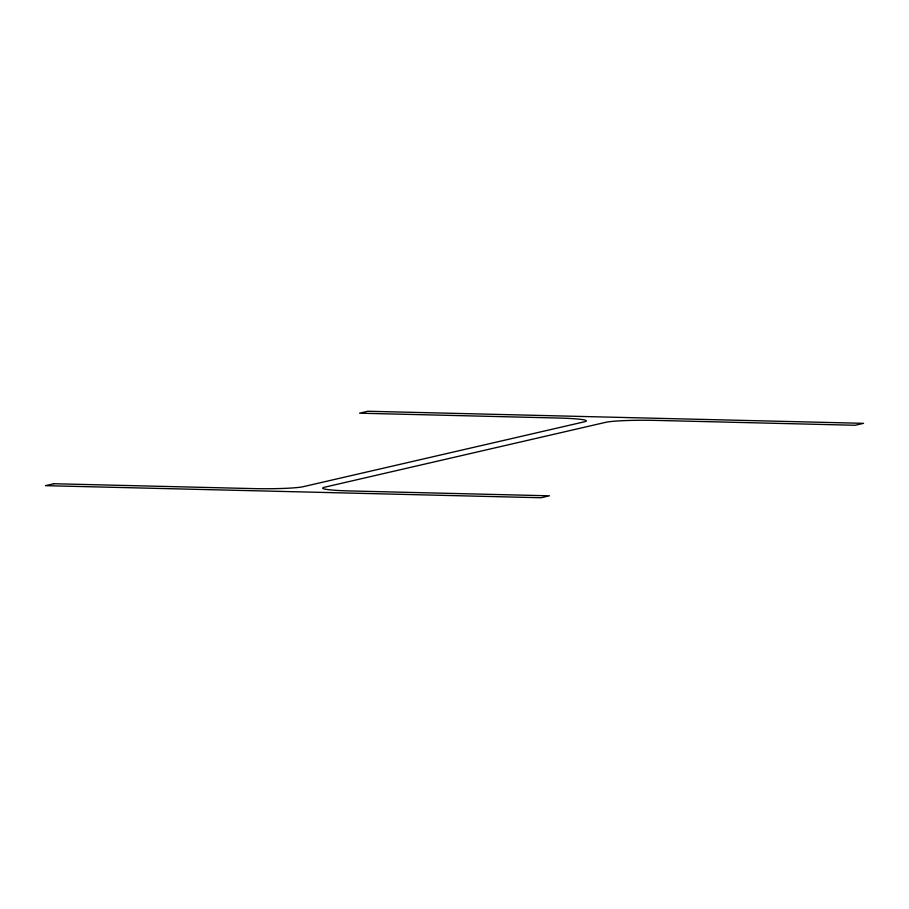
<?xml version="1.0" encoding="UTF-8"?>
<svg xmlns="http://www.w3.org/2000/svg" width="909" height="909" viewBox="0 0 909 909"><rect width="100%" height="100%" fill="white"/><g stroke="black" fill="none" stroke-linecap="round" stroke-linejoin="round"><path stroke-width="1.36" d="M53.824 483.736L45.45 485.667L541.071 497.746L549.445 495.814L350.067 490.951A39.678 2.977 0 0 1 324.593 487.201L605.792 422.31A39.678 2.977 0 0 1 655.787 420.401L855.176 425.264L863.55 423.333L367.929 411.254L359.555 413.186L558.933 418.049A39.678 2.977 0 0 1 584.407 421.799L303.208 486.69A39.678 2.977 0 0 1 253.213 488.599L53.824 483.736"/></g></svg>
